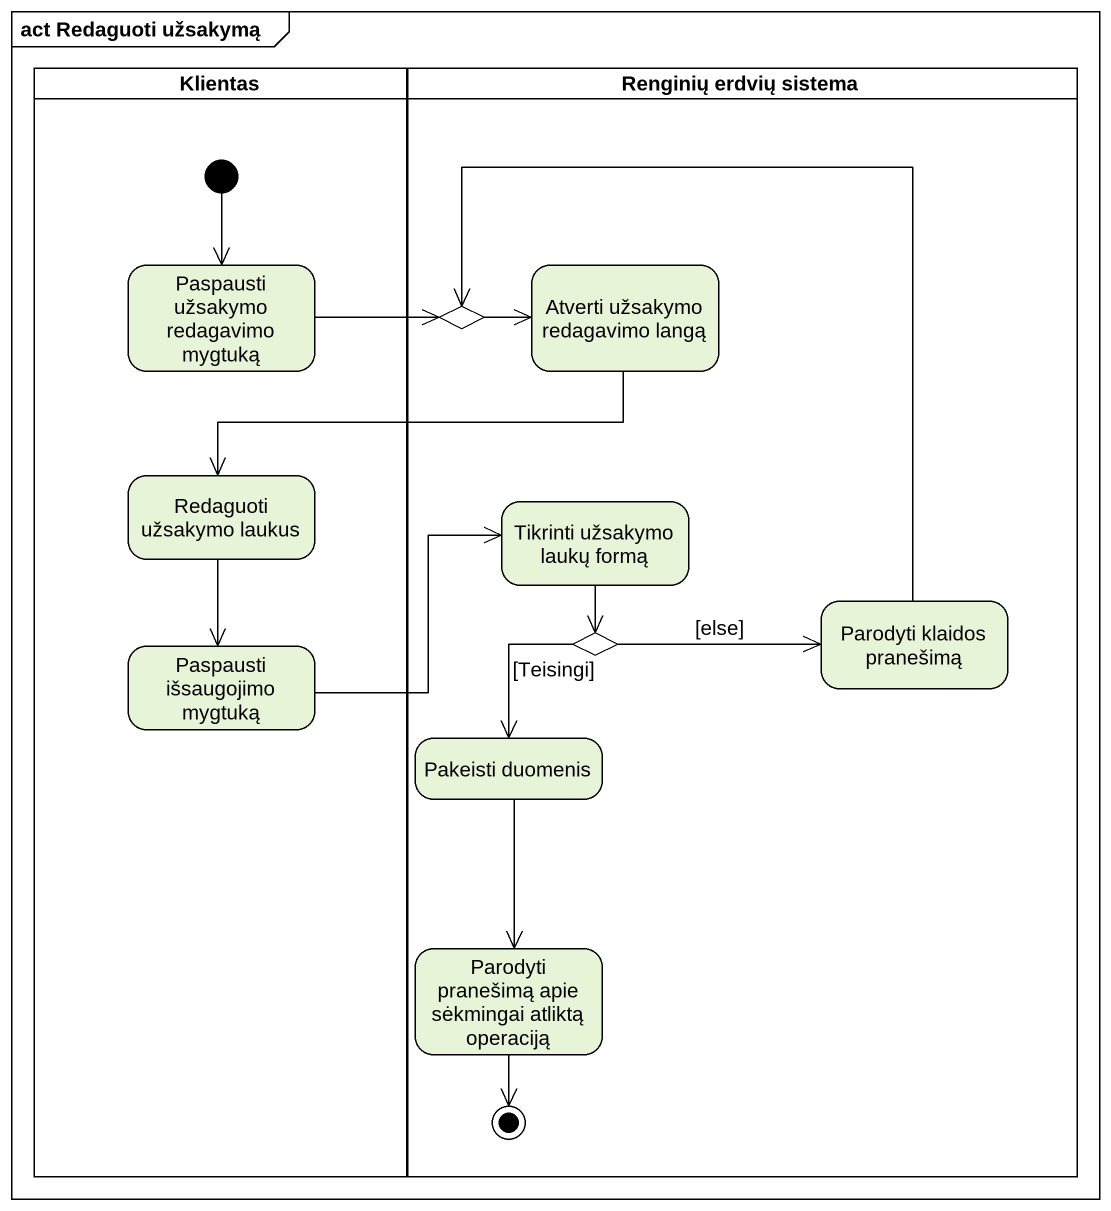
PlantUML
@startuml
mainframe act Redaguoti užsakymą
hide empty description
state Klientas <<partition>> {
  state "Paspausti užsakymo redagavimo mygtuką" as Paspausti_užsakymo
  state "Redaguoti užsakymo laukus" as Redaguoti_užsakymo_laukus
  state "Paspausti išsaugojimo mygtuką" as Paspausti_išsaugojimo
  [*] --> Paspausti_užsakymo
}
state "Renginių erdvių sistema" as Renginių_erdvių_sistema <<partition>> {
  state "Atverti užsakymo redagavimo langą" as Atverti_užsakymo_redagavimo
  state choice1 <<choice>>
  state "Tikrinti užsakymo laukų formą" as Tikrinti_užsakymo_laukų
  state "Parodyti klaidos pranešimą" as Parodyti_klaidos_pranešimą
  state choice2 <<choice>>
  state "Pakeisti duomenis" as Pakeisti_duomenis
  state "Parodyti pranešimą apie sėkmingai atliktą operaciją" as Parodyti_pranešimą_apie
  Parodyti_pranešimą_apie --> [*]
}
Paspausti_užsakymo -right-> choice1
Atverti_užsakymo_redagavimo -left-> Redaguoti_užsakymo_laukus
choice1 -right-> Atverti_užsakymo_redagavimo
Redaguoti_užsakymo_laukus --> Paspausti_išsaugojimo
Tikrinti_užsakymo_laukų --> choice2
Parodyti_klaidos_pranešimą -up-> choice1
Paspausti_išsaugojimo -right-> Tikrinti_užsakymo_laukų
choice2 -right-> Parodyti_klaidos_pranešimą : [else]
choice2 --> Pakeisti_duomenis : [Teisingi]
Pakeisti_duomenis --> Parodyti_pranešimą_apie
@enduml
